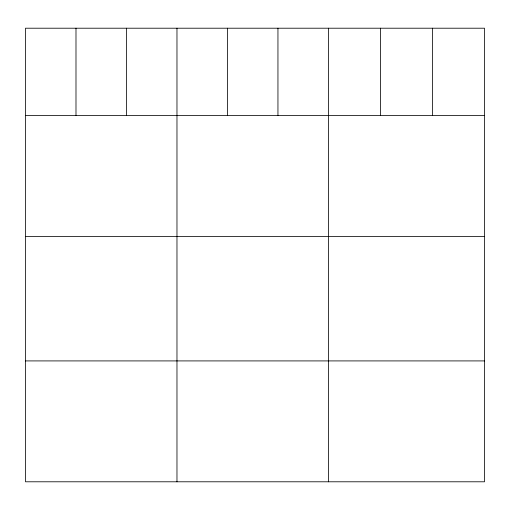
<?xml version="1.0" encoding="UTF-8"?>
<svg xmlns="http://www.w3.org/2000/svg" width="510" height="510" viewBox="0 0 510 510"><rect width="100%" height="100%" fill="white"/><g stroke="black" fill="none" stroke-linecap="round" stroke-linejoin="round"><path stroke-width="0.76" d="M484.5 115.509L484.5 481.791L25.5 481.791L25.5 28.209L484.5 28.209L484.5 115.509L25.5 115.509M25.5 236.379L484.5 236.379M25.5 360.914L484.5 360.914M432.48 28.209L432.48 115.509M380.46 28.209L380.46 115.509M328.44 28.209L328.44 481.791M277.95 28.209L277.95 115.509M227.46 28.209L227.46 115.509M176.97 28.209L176.97 481.791M126.48 28.209L126.48 115.509M75.99 28.209L75.99 115.509"/></g></svg>
